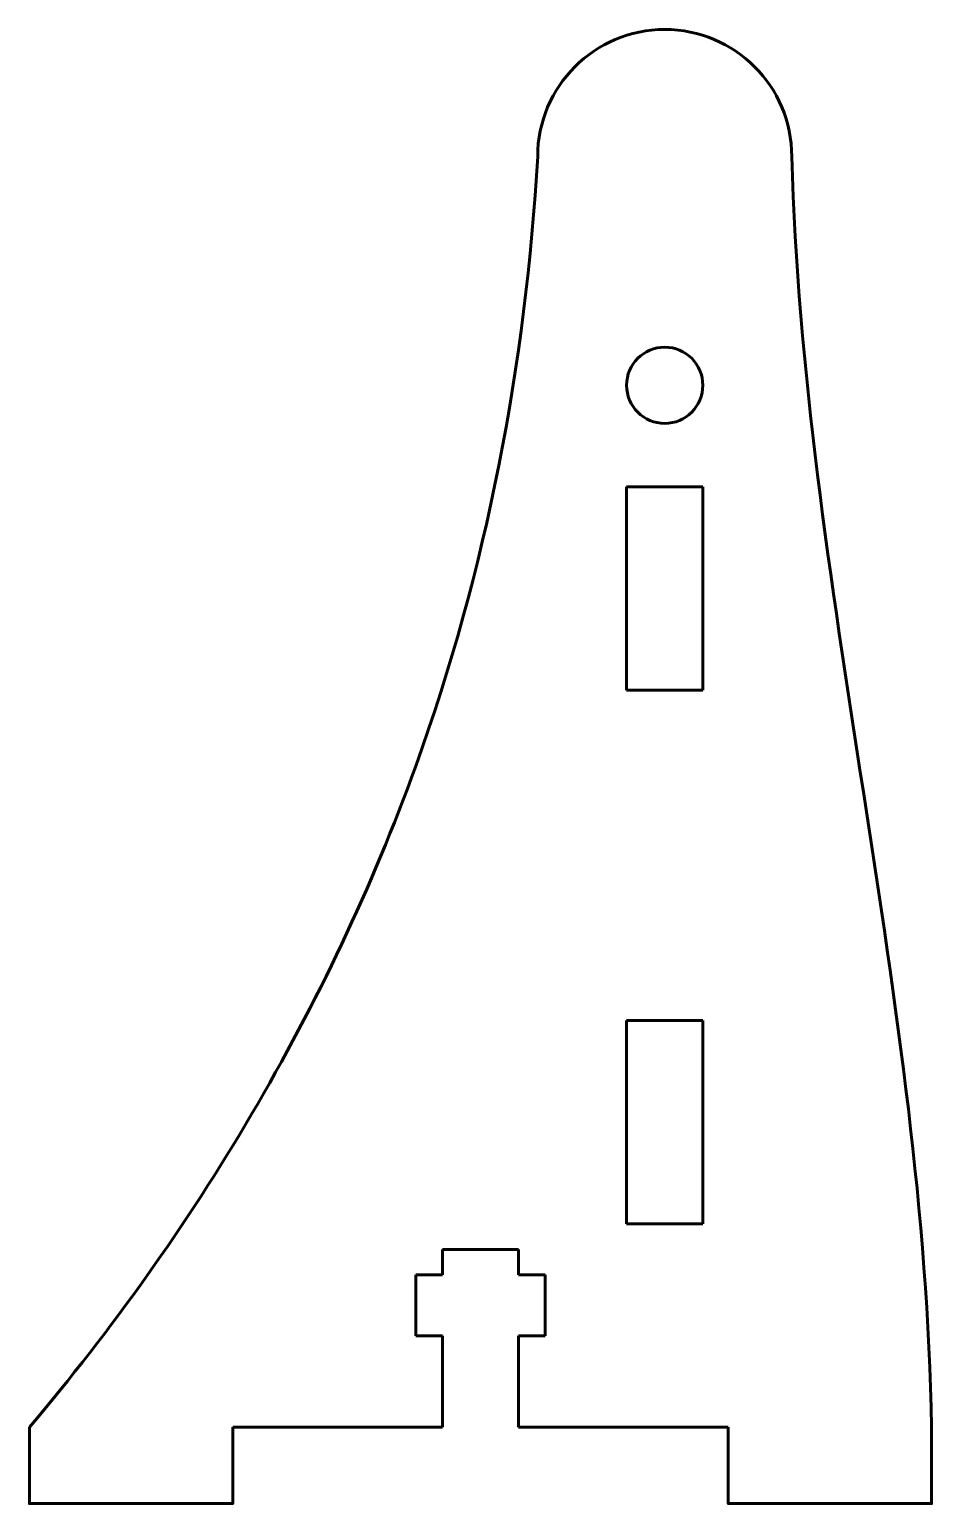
# Model space of a CAD drawing. Header units: millimetres. Extents: x -17.8 to 17.8, y 0 to 58.
import ezdxf

# ---------------------------------------------------------------- set-up
doc = ezdxf.new("R2010")
doc.units = ezdxf.units.MM
doc.linetypes.add('K5LT_BASIC', pattern=[0])

# ---------------------------------------------------------------- blocks, each defined once
blk = doc.blocks.new('U0')
at = {"color": 150, "linetype": 'K5LT_BASIC', "lineweight": 60, "true_color": 0x0080ff}
for p, q in [((8.75, 19), (5.75, 19)), ((5.75, 19), (5.75, 11)), ((8.75, 11), (8.75, 19)), ((5.75, 11), (8.75, 11))]:
    blk.add_line(p, q, dxfattribs=at)
blk = doc.blocks.new('U1')
at = {"color": 150, "linetype": 'K5LT_BASIC', "lineweight": 60, "true_color": 0x0080ff}
for p, q in [((8.75, 40), (5.75, 40)), ((5.75, 40), (5.75, 32)), ((8.75, 32), (8.75, 40)), ((5.75, 32), (8.75, 32))]:
    blk.add_line(p, q, dxfattribs=at)

msp = doc.modelspace()

# ---------------------------------------------------------------- linework, layer by layer
at = {"color": 150, "linetype": 'K5LT_BASIC', "lineweight": 60, "true_color": 0x0080ff}
for p, q in [((-1.5, 10), (-1.5, 9)), ((-1.5, 10), (1.5, 10)), ((1.5, 9), (1.5, 10)), ((-1.5, 9), (-2.55, 9)), ((-2.55, 9), (-2.55, 6.6)), ((2.55, 9), (1.5, 9)), ((2.55, 6.6), (2.55, 9)), ((-2.55, 6.6), (-1.5, 6.6)), ((-1.5, 6.6), (-1.5, 3)), ((1.5, 3), (1.5, 6.6)), ((1.5, 6.6), (2.55, 6.6)), ((-9.75, 3), (-1.5, 3)), ((1.5, 3), (9.75, 3))]:
    msp.add_line(p, q, dxfattribs=at)
for points in [[(-17.75, 3), (-17.75, 0), (-9.75, 0), (-9.75, 3)], [(9.75, 3), (9.75, 0), (17.75, 0), (17.75, 3)]]:
    msp.add_lwpolyline(points, dxfattribs=at)
msp.add_circle((7.25, 44), 1.5, dxfattribs=at)
msp.add_arc((7.25, 53), 5, 0, 180, dxfattribs=at)
msp.add_open_spline([(2.25, 53), (1.792, 44.859), (-1.684, 26.701), (-11.27, 10.673), (-17.75, 3)], degree=3, knots=[0, 0, 0, 0, 24.461528, 54.590753, 54.590753, 54.590753, 54.590753], dxfattribs=at)
msp.add_open_spline([(17.75, 3), (17.472, 19.765), (12.708, 36.239), (12.25, 53)], degree=3, dxfattribs=at)

# ---------------------------------------------------------------- block references
for name in ['U1', 'U0']:
    msp.add_blockref(name, (0, 0))

doc.saveas('drawing.dxf')
